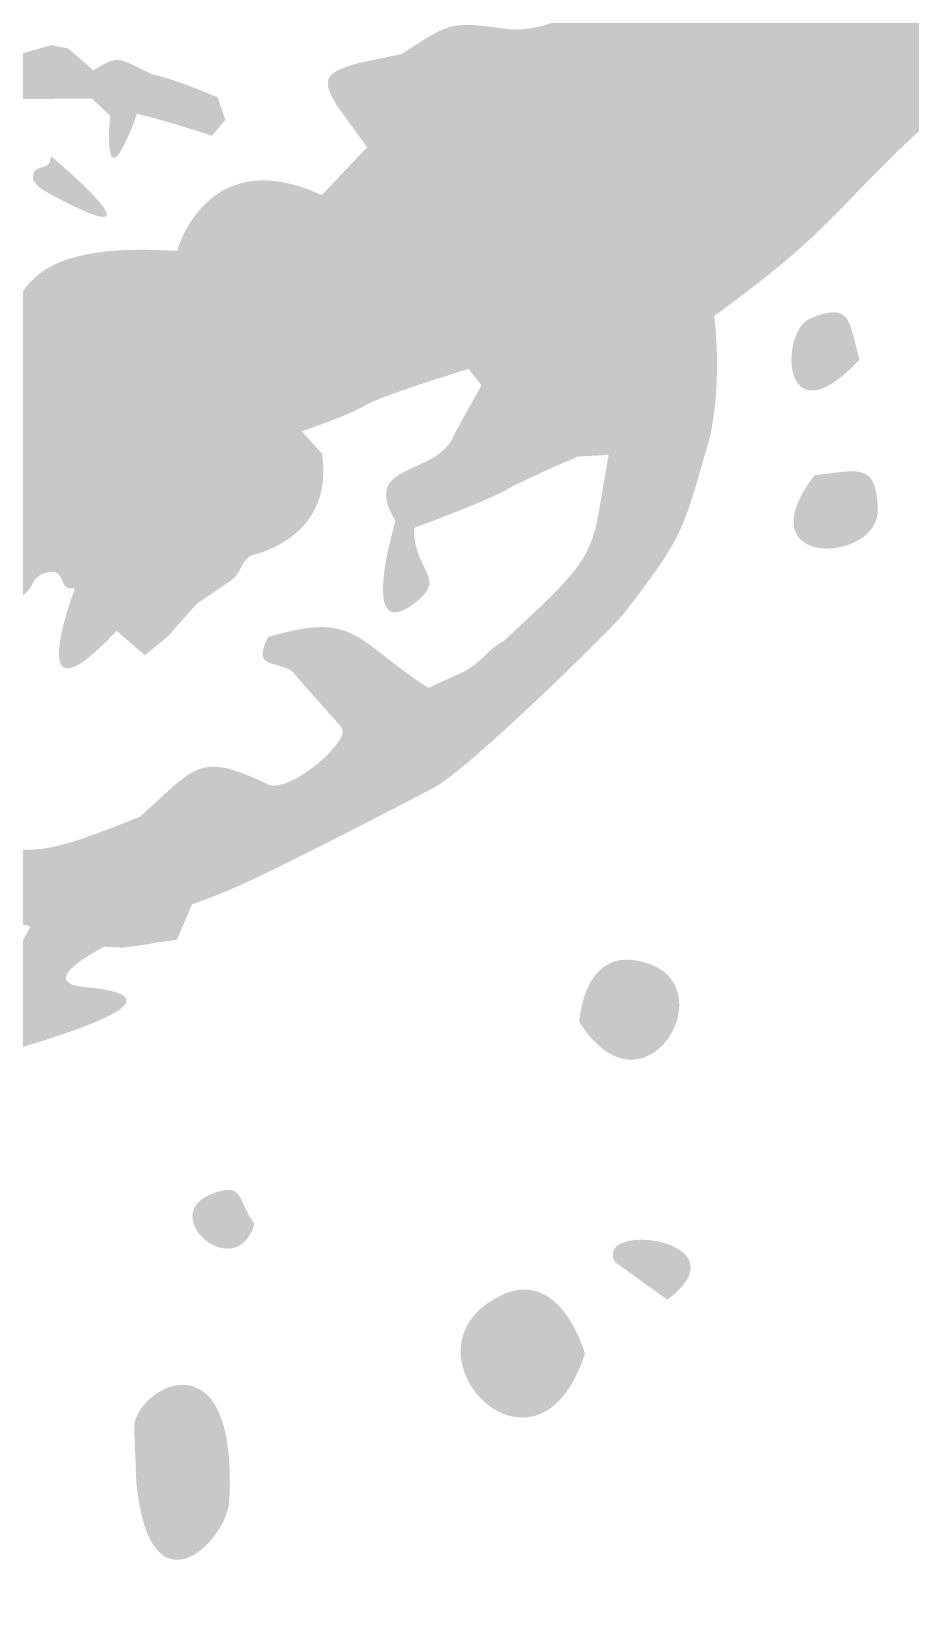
# Model space of a CAD drawing. Header units: millimetres. Extents: x 1061 to 1250, y 28 to 134.
# Drawn here: x 1223.41 to 1231.37, y 76.16 to 90.55 of the extents above; entities that cross this region are included whole.
import ezdxf

# ---------------------------------------------------------------- set-up
doc = ezdxf.new("R2010")
doc.units = ezdxf.units.MM

msp = doc.modelspace()

# ---------------------------------------------------------------- hatches: boundary and pattern name
at = {"true_color": 0x080808, "transparency": 33554687}
h = msp.add_hatch(color=18, dxfattribs=at)
edge = h.paths.add_edge_path(flags=0)
edge.add_spline(control_points=[(1235.482, 94.589), (1235.433, 94.491), (1235.268, 94.494), (1235.219, 94.397), (1235.071, 94.099), (1235.579, 93.414), (1234.766, 91.715), (1233.37, 91.349), (1233.503, 91.093), (1232.213, 90.453), (1232.179, 90.42), (1231.978, 90.219), (1231.831, 89.996), (1230.673, 88.998), (1230.813, 88.863), (1229.59, 87.978), (1229.59, 87.978), (1228.819, 87.794), (1228.819, 87.794), (1228.817, 87.793), (1228.819, 87.794), (1227.831, 87.094), (1227.831, 87.094), (1227.756, 86.874), (1227.756, 86.874), (1227.756, 86.874), (1227.793, 86.449), (1227.793, 86.449), (1227.718, 86.421), (1227.756, 86.385), (1226.87, 86.057), (1226.87, 86.057), (1226.703, 86.12), (1226.703, 86.12), (1226.38, 86.666), (1227.067, 86.51), (1227.232, 86.893), (1227.257, 86.951), (1227.462, 87.314), (1227.482, 87.35), (1227.482, 87.35), (1227.364, 87.498), (1227.364, 87.498), (1226.594, 87.258), (1226.49, 87.2), (1226.419, 87.162), (1226.377, 87.138), (1226.249, 87.068), (1225.855, 86.933), (1225.855, 86.933), (1225.397, 86.804), (1225.397, 86.804), (1224.914, 86.747), (1224.96, 86.698), (1224.544, 86.433), (1223.659, 85.872), (1223.495, 86.764), (1222.57, 86.288), (1221.445, 85.92), (1221.389, 86.215), (1220.268, 85.78), (1220.085, 85.773), (1219.085, 85.735), (1218.069, 85.131), (1218.053, 85.1), (1218.068, 85.12), (1217.814, 84.897), (1217.814, 84.897), (1217.484, 84.906), (1217.484, 84.906), (1217.484, 84.906), (1217.316, 85.061), (1217.316, 85.061), (1217.384, 85.667), (1217.499, 85.597), (1217.803, 86.113), (1217.803, 86.113), (1217.993, 86.206), (1217.993, 86.206), (1217.993, 86.206), (1218.07, 86.449), (1218.07, 86.449), (1218.224, 86.711), (1218.18, 86.746), (1218.477, 86.835), (1219.041, 87.004), (1218.685, 87.6), (1219.251, 87.53), (1219.251, 87.53), (1219.466, 86.908), (1219.466, 86.908), (1219.102, 86.532), (1218.747, 86.45), (1219.14, 86.277), (1219.299, 86.208), (1219.289, 86.281), (1219.787, 86.563), (1220.328, 86.842), (1220.358, 86.761), (1220.767, 87.243), (1221.134, 87.676), (1221.389, 86.946), (1223.039, 87.809), (1223.391, 87.993), (1223.103, 88.67), (1224.723, 88.567), (1225.475, 88.423), (1225.452, 88.583), (1226.036, 89.073), (1226.036, 89.073), (1226.446, 89.506), (1226.446, 89.506), (1226.82, 89.828), (1226.759, 89.86), (1226.757, 90.35), (1227.184, 90.62), (1227.178, 90.654), (1227.686, 90.58), (1228.288, 90.492), (1228.993, 91.209), (1229.301, 91.29), (1229.477, 91.204), (1229.448, 91.041), (1229.988, 91.231), (1230.533, 91.424), (1229.938, 91.487), (1229.521, 91.9), (1229.669, 92.469), (1229.591, 92.508), (1229.809, 92.598), (1230.44, 92.857), (1230.67, 92.908), (1230.772, 92.206), (1230.914, 91.228), (1230.953, 92.655), (1232.127, 93.396), (1232.19, 93.363), (1232.455, 93.224), (1232.949, 93.06), (1232.949, 93.06), (1233.11, 93.406), (1233.11, 93.406), (1233.11, 93.406), (1233.243, 93.463), (1233.243, 93.463), (1233.547, 93.739), (1233.551, 93.71), (1233.724, 94.113), (1234.455, 93.882), (1234.422, 94.164), (1234.783, 94.839), (1235.085, 95.403), (1235.456, 94.643), (1235.482, 94.589)], knot_values=[0, 0, 0, 0, 1, 1, 1, 2, 2, 2, 3, 3, 3, 4, 4, 4, 5, 5, 5, 6, 6, 6, 7, 7, 7, 8, 8, 8, 9, 9, 9, 10, 10, 10, 11, 11, 11, 12, 12, 12, 13, 13, 13, 14, 14, 14, 15, 15, 15, 16, 16, 16, 17, 17, 17, 18, 18, 18, 19, 19, 19, 20, 20, 20, 21, 21, 21, 22, 22, 22, 23, 23, 23, 24, 24, 24, 25, 25, 25, 26, 26, 26, 27, 27, 27, 28, 28, 28, 29, 29, 29, 30, 30, 30, 31, 31, 31, 32, 32, 32, 33, 33, 33, 34, 34, 34, 35, 35, 35, 36, 36, 36, 37, 37, 37, 38, 38, 38, 39, 39, 39, 40, 40, 40, 41, 41, 41, 42, 42, 42, 43, 43, 43, 44, 44, 44, 45, 45, 45, 46, 46, 46, 47, 47, 47, 48, 48, 48, 49, 49, 49, 50, 50, 50, 51, 51, 51, 51], degree=3, periodic=1)
h = msp.add_hatch(color=18, dxfattribs=at)
edge = h.paths.add_edge_path(flags=0)
edge.add_spline(control_points=[(1223.582, 90.431), (1223.736, 90.215), (1223.703, 90.203), (1223.918, 90.076), (1223.918, 90.076), (1223.953, 89.947), (1223.953, 89.947), (1223.953, 89.947), (1223.241, 89.942), (1223.241, 89.942), (1223.241, 89.942), (1222.667, 89.799), (1222.667, 89.799), (1222.469, 90.008), (1222.413, 89.961), (1222.419, 90.25), (1223.029, 90.264), (1223.009, 90.265), (1223.582, 90.431)], knot_values=[0, 0, 0, 0, 1, 1, 1, 2, 2, 2, 3, 3, 3, 4, 4, 4, 5, 5, 5, 6, 6, 6, 6], degree=3, periodic=1)
h = msp.add_hatch(color=18, dxfattribs=at)
edge = h.paths.add_edge_path(flags=0)
edge.add_spline(control_points=[(1223.582, 90.431), (1223.582, 90.431), (1223.736, 90.402), (1223.736, 90.402), (1223.736, 90.402), (1223.969, 90.202), (1223.969, 90.202), (1223.969, 90.202), (1223.918, 90.076), (1223.918, 90.076), (1223.703, 90.203), (1223.736, 90.215), (1223.582, 90.431)], knot_values=[0, 0, 0, 0, 1, 1, 1, 2, 2, 2, 3, 3, 3, 4, 4, 4, 4], degree=3, periodic=1)
h = msp.add_hatch(color=18, dxfattribs=at)
edge = h.paths.add_edge_path(flags=0)
edge.add_spline(control_points=[(1223.969, 90.202), (1224.21, 90.362), (1224.207, 90.297), (1224.497, 90.168), (1224.422, 89.867), (1224.431, 89.89), (1224.422, 89.867), (1224.406, 89.823), (1224.381, 89.867), (1224.36, 89.81), (1224.36, 89.81), (1224.117, 89.792), (1224.117, 89.792), (1224.117, 89.792), (1223.953, 89.947), (1223.953, 89.947), (1223.953, 89.947), (1223.918, 90.076), (1223.918, 90.076), (1223.918, 90.076), (1223.969, 90.202), (1223.969, 90.202)], knot_values=[0, 0, 0, 0, 1, 1, 1, 2, 2, 2, 3, 3, 3, 4, 4, 4, 5, 5, 5, 6, 6, 6, 7, 7, 7, 7], degree=3, periodic=1)
h = msp.add_hatch(color=18, dxfattribs=at)
edge = h.paths.add_edge_path(flags=0)
edge.add_spline(control_points=[(1226.373, 90.27), (1226.369, 90.01), (1226.356, 90.034), (1226.182, 89.87), (1226.009, 90.134), (1226.083, 90.189), (1226.373, 90.27)], knot_values=[0, 0, 0, 0, 1, 1, 1, 2, 2, 2, 2], degree=3, periodic=1)
h = msp.add_hatch(color=18, dxfattribs=at)
edge = h.paths.add_edge_path(flags=0)
edge.add_spline(control_points=[(1226.757, 90.35), (1226.759, 89.86), (1226.82, 89.828), (1226.446, 89.506), (1226.446, 89.506), (1226.182, 89.87), (1226.182, 89.87), (1226.356, 90.034), (1226.369, 90.01), (1226.373, 90.27), (1226.373, 90.27), (1226.757, 90.35), (1226.757, 90.35)], knot_values=[0, 0, 0, 0, 1, 1, 1, 2, 2, 2, 3, 3, 3, 4, 4, 4, 4], degree=3, periodic=1)
h = msp.add_hatch(color=18, dxfattribs=at)
edge = h.paths.add_edge_path(flags=0)
edge.add_spline(control_points=[(1224.497, 90.168), (1224.747, 90.11), (1225.047, 89.976), (1225.093, 89.956), (1225.093, 89.956), (1225.162, 89.754), (1225.162, 89.754), (1225.162, 89.754), (1225.042, 89.611), (1225.042, 89.611), (1224.396, 89.816), (1224.414, 89.79), (1224.36, 89.81), (1224.381, 89.867), (1224.406, 89.823), (1224.422, 89.867), (1224.431, 89.89), (1224.422, 89.867), (1224.497, 90.168)], knot_values=[0, 0, 0, 0, 1, 1, 1, 2, 2, 2, 3, 3, 3, 4, 4, 4, 5, 5, 5, 6, 6, 6, 6], degree=3, periodic=1)
h = msp.add_hatch(color=18, dxfattribs=at)
edge = h.paths.add_edge_path(flags=0)
edge.add_spline(control_points=[(1227.947, 89.805), (1227.589, 89.747), (1227.841, 90.218), (1227.979, 90.049), (1227.992, 90.034), (1227.979, 90.049), (1227.947, 89.805)], knot_values=[0, 0, 0, 0, 1, 1, 1, 2, 2, 2, 2], degree=3, periodic=1)
h = msp.add_hatch(color=18, dxfattribs=at)
edge = h.paths.add_edge_path(flags=0)
edge.add_spline(control_points=[(1224.117, 89.792), (1224.117, 89.792), (1224.36, 89.81), (1224.36, 89.81), (1224.358, 89.79), (1224.052, 88.931), (1224.117, 89.792)], knot_values=[0, 0, 0, 0, 1, 1, 1, 2, 2, 2, 2], degree=3, periodic=1)
h = msp.add_hatch(color=18, dxfattribs=at)
edge = h.paths.add_edge_path(flags=0)
edge.add_spline(control_points=[(1226.036, 89.073), (1225.452, 88.583), (1225.475, 88.423), (1224.723, 88.567), (1224.759, 88.675), (1225.045, 89.528), (1226.036, 89.073)], knot_values=[0, 0, 0, 0, 1, 1, 1, 2, 2, 2, 2], degree=3, periodic=1)
h = msp.add_hatch(color=18, dxfattribs=at)
edge = h.paths.add_edge_path(flags=0)
edge.add_spline(control_points=[(1223.58, 89.425), (1223.603, 89.411), (1224.717, 88.467), (1223.572, 89.083), (1223.419, 89.165), (1223.42, 89.217), (1223.42, 89.234), (1223.424, 89.379), (1223.576, 89.263), (1223.58, 89.425)], knot_values=[0, 0, 0, 0, 1, 1, 1, 2, 2, 2, 3, 3, 3, 3], degree=3, periodic=1)
h = msp.add_hatch(color=18, dxfattribs=at)
edge = h.paths.add_edge_path(flags=0)
edge.add_spline(control_points=[(1230.905, 87.58), (1230.193, 86.823), (1230.178, 87.84), (1230.462, 87.956), (1230.83, 88.105), (1230.808, 87.943), (1230.905, 87.58)], knot_values=[0, 0, 0, 0, 1, 1, 1, 2, 2, 2, 2], degree=3, periodic=1)
h = msp.add_hatch(color=18, dxfattribs=at)
edge = h.paths.add_edge_path(flags=0)
edge.add_spline(control_points=[(1229.59, 87.978), (1229.66, 87.388), (1229.568, 86.956), (1229.549, 86.869), (1229.549, 86.869), (1229.329, 86.879), (1229.329, 86.879), (1228.735, 86.945), (1228.957, 87.192), (1228.819, 87.794), (1228.819, 87.794), (1229.59, 87.978), (1229.59, 87.978)], knot_values=[0, 0, 0, 0, 1, 1, 1, 2, 2, 2, 3, 3, 3, 4, 4, 4, 4], degree=3, periodic=1)
h = msp.add_hatch(color=18, dxfattribs=at)
edge = h.paths.add_edge_path(flags=0)
edge.add_spline(control_points=[(1228.819, 87.794), (1228.957, 87.192), (1228.735, 86.945), (1229.329, 86.879), (1229.329, 86.879), (1229.549, 86.869), (1229.549, 86.869), (1229.295, 86.002), (1229.324, 86.002), (1228.772, 85.282), (1228.679, 85.162), (1227.355, 83.854), (1227.034, 83.695), (1226.483, 83.934), (1226.699, 84.104), (1227, 84.608), (1227.34, 84.765), (1227.315, 84.75), (1227.34, 84.765), (1227.533, 84.881), (1227.485, 84.915), (1227.689, 85.037), (1227.689, 85.037), (1227.975, 85.305), (1227.975, 85.305), (1228.573, 85.87), (1228.485, 85.926), (1228.634, 86.719), (1228.512, 86.877), (1228.498, 86.796), (1228.35, 86.703), (1228.31, 86.674), (1228.308, 86.696), (1227.793, 86.449), (1227.793, 86.449), (1227.756, 86.874), (1227.756, 86.874), (1227.756, 86.874), (1227.831, 87.094), (1227.831, 87.094), (1228.819, 87.794), (1228.817, 87.793), (1228.819, 87.794)], knot_values=[0, 0, 0, 0, 1, 1, 1, 2, 2, 2, 3, 3, 3, 4, 4, 4, 5, 5, 5, 6, 6, 6, 7, 7, 7, 8, 8, 8, 9, 9, 9, 10, 10, 10, 11, 11, 11, 12, 12, 12, 13, 13, 13, 14, 14, 14, 14], degree=3, periodic=1)
h = msp.add_hatch(color=18, dxfattribs=at)
edge = h.paths.add_edge_path(flags=0)
edge.add_spline(control_points=[(1225.855, 86.933), (1225.855, 86.933), (1226.039, 86.727), (1226.039, 86.727), (1226.15, 85.993), (1225.475, 85.826), (1225.388, 85.805), (1225.388, 85.805), (1225.262, 86.071), (1225.262, 86.071), (1225.469, 86.421), (1225.543, 86.404), (1225.397, 86.804), (1225.397, 86.804), (1225.855, 86.933), (1225.855, 86.933)], knot_values=[0, 0, 0, 0, 1, 1, 1, 2, 2, 2, 3, 3, 3, 4, 4, 4, 5, 5, 5, 5], degree=3, periodic=1)
h = msp.add_hatch(color=18, dxfattribs=at)
edge = h.paths.add_edge_path(flags=0)
edge.add_spline(control_points=[(1225.397, 86.804), (1225.543, 86.404), (1225.469, 86.421), (1225.262, 86.071), (1224.725, 85.829), (1224.39, 85.672), (1224.909, 85.374), (1224.909, 85.374), (1224.832, 85.291), (1224.832, 85.291), (1224.832, 85.291), (1224.638, 85.071), (1224.638, 85.071), (1224.638, 85.071), (1224.432, 84.904), (1224.432, 84.904), (1224.432, 84.904), (1224.176, 85.125), (1224.176, 85.125), (1224.329, 85.535), (1224.198, 85.695), (1223.8, 85.511), (1223.64, 85.482), (1223.725, 85.686), (1223.564, 85.657), (1223.359, 85.619), (1223.469, 85.485), (1223.25, 85.411), (1223.191, 85.391), (1222.62, 86.215), (1222.57, 86.288), (1223.495, 86.764), (1223.659, 85.872), (1224.544, 86.433), (1224.96, 86.698), (1224.914, 86.747), (1225.397, 86.804)], knot_values=[0, 0, 0, 0, 1, 1, 1, 2, 2, 2, 3, 3, 3, 4, 4, 4, 5, 5, 5, 6, 6, 6, 7, 7, 7, 8, 8, 8, 9, 9, 9, 10, 10, 10, 11, 11, 11, 12, 12, 12, 12], degree=3, periodic=1)
h = msp.add_hatch(color=18, dxfattribs=at)
edge = h.paths.add_edge_path(flags=0)
edge.add_spline(control_points=[(1228.35, 86.703), (1228.498, 86.796), (1228.512, 86.877), (1228.634, 86.719), (1228.634, 86.719), (1228.35, 86.703), (1228.35, 86.703)], knot_values=[0, 0, 0, 0, 1, 1, 1, 2, 2, 2, 2], degree=3, periodic=1)
h = msp.add_hatch(color=18, dxfattribs=at)
edge = h.paths.add_edge_path(flags=0)
edge.add_spline(control_points=[(1230.499, 86.535), (1230.908, 86.58), (1231.054, 86.652), (1231.072, 86.233), (1231.093, 85.731), (1229.842, 85.678), (1230.499, 86.535)], knot_values=[0, 0, 0, 0, 1, 1, 1, 2, 2, 2, 2], degree=3, periodic=1)
h = msp.add_hatch(color=18, dxfattribs=at)
edge = h.paths.add_edge_path(flags=0)
edge.add_spline(control_points=[(1225.262, 86.071), (1225.262, 86.071), (1225.388, 85.805), (1225.388, 85.805), (1225.273, 85.71), (1225.331, 85.68), (1225.217, 85.585), (1225.193, 85.566), (1225.217, 85.585), (1224.909, 85.374), (1224.39, 85.672), (1224.725, 85.829), (1225.262, 86.071)], knot_values=[0, 0, 0, 0, 1, 1, 1, 2, 2, 2, 3, 3, 3, 4, 4, 4, 4], degree=3, periodic=1)
h = msp.add_hatch(color=18, dxfattribs=at)
edge = h.paths.add_edge_path(flags=0)
edge.add_spline(control_points=[(1226.703, 86.12), (1226.703, 86.12), (1226.87, 86.057), (1226.87, 86.057), (1226.866, 85.657), (1227.179, 85.611), (1226.883, 85.381), (1226.367, 84.98), (1226.685, 86.062), (1226.703, 86.12)], knot_values=[0, 0, 0, 0, 1, 1, 1, 2, 2, 2, 3, 3, 3, 3], degree=3, periodic=1)
h = msp.add_hatch(color=18, dxfattribs=at)
edge = h.paths.add_edge_path(flags=0)
edge.add_spline(control_points=[(1223.8, 85.511), (1224.198, 85.695), (1224.329, 85.535), (1224.176, 85.125), (1223.305, 84.192), (1223.785, 85.47), (1223.8, 85.511)], knot_values=[0, 0, 0, 0, 1, 1, 1, 2, 2, 2, 2], degree=3, periodic=1)
h = msp.add_hatch(color=18, dxfattribs=at)
edge = h.paths.add_edge_path(flags=0)
edge.add_spline(control_points=[(1225.548, 85.069), (1226.348, 85.301), (1226.31, 85.059), (1227, 84.608), (1226.699, 84.104), (1226.483, 83.934), (1227.034, 83.695), (1225.164, 82.72), (1225.153, 82.76), (1224.859, 82.646), (1224.376, 82.794), (1224.396, 82.786), (1224.375, 82.797), (1224.786, 83.008), (1224.747, 83.169), (1224.387, 83.44), (1224.895, 83.892), (1224.919, 84.039), (1225.547, 83.734), (1225.736, 83.642), (1226.29, 84.122), (1226.22, 84.238), (1226.191, 84.285), (1226.187, 84.276), (1225.773, 84.751), (1225.773, 84.751), (1225.548, 85.069), (1225.548, 85.069)], knot_values=[0, 0, 0, 0, 1, 1, 1, 2, 2, 2, 3, 3, 3, 4, 4, 4, 5, 5, 5, 6, 6, 6, 7, 7, 7, 8, 8, 8, 9, 9, 9, 9], degree=3, periodic=1)
h = msp.add_hatch(color=18, dxfattribs=at)
edge = h.paths.add_edge_path(flags=0)
edge.add_spline(control_points=[(1225.548, 85.069), (1225.548, 85.069), (1225.773, 84.751), (1225.773, 84.751), (1225.632, 84.867), (1225.398, 84.764), (1225.548, 85.069)], knot_values=[0, 0, 0, 0, 1, 1, 1, 2, 2, 2, 2], degree=3, periodic=1)
h = msp.add_hatch(color=18, dxfattribs=at)
edge = h.paths.add_edge_path(flags=0)
edge.add_spline(control_points=[(1221.574, 84.006), (1221.863, 83.536), (1221.891, 83.57), (1222.405, 83.354), (1223.406, 83.058), (1223.416, 83.058), (1224.387, 83.44), (1224.747, 83.169), (1224.786, 83.008), (1224.375, 82.797), (1224.298, 82.765), (1224.306, 82.775), (1223.396, 82.444), (1221.284, 83.124), (1221.357, 83.348), (1221.282, 83.738), (1221.282, 83.738), (1221.574, 84.006), (1221.574, 84.006)], knot_values=[0, 0, 0, 0, 1, 1, 1, 2, 2, 2, 3, 3, 3, 4, 4, 4, 5, 5, 5, 6, 6, 6, 6], degree=3, periodic=1)
h = msp.add_hatch(color=18, dxfattribs=at)
edge = h.paths.add_edge_path(flags=0)
edge.add_spline(control_points=[(1224.375, 82.797), (1224.396, 82.786), (1224.376, 82.794), (1224.859, 82.646), (1224.859, 82.646), (1224.723, 82.326), (1224.723, 82.326), (1224.723, 82.326), (1224.558, 82.304), (1224.558, 82.304), (1224.558, 82.304), (1224.394, 82.275), (1224.394, 82.275), (1224.394, 82.275), (1224.229, 82.255), (1224.229, 82.255), (1224.229, 82.255), (1224.065, 82.263), (1224.065, 82.263), (1224.036, 82.248), (1223.426, 81.938), (1223.892, 81.897), (1225.065, 81.795), (1223.114, 81.313), (1223.078, 81.273), (1222.396, 80.531), (1222.445, 80.497), (1221.926, 80.127), (1221.926, 80.127), (1221.762, 79.987), (1221.762, 79.987), (1221.762, 79.987), (1221.597, 79.82), (1221.597, 79.82), (1221.597, 79.82), (1221.433, 79.643), (1221.433, 79.643), (1221.433, 79.643), (1221.268, 79.549), (1221.268, 79.549), (1221.268, 79.549), (1221.104, 79.435), (1221.104, 79.435), (1221.104, 79.435), (1220.939, 79.307), (1220.939, 79.307), (1220.939, 79.307), (1220.775, 79.147), (1220.775, 79.147), (1220.775, 79.147), (1220.532, 79.306), (1220.532, 79.306), (1222.699, 81.552), (1222.777, 81.661), (1222.941, 81.892), (1223.27, 82.252), (1223.28, 82.223), (1223.396, 82.444), (1224.306, 82.775), (1224.298, 82.765), (1224.375, 82.797)], knot_values=[0, 0, 0, 0, 1, 1, 1, 2, 2, 2, 3, 3, 3, 4, 4, 4, 5, 5, 5, 6, 6, 6, 7, 7, 7, 8, 8, 8, 9, 9, 9, 10, 10, 10, 11, 11, 11, 12, 12, 12, 13, 13, 13, 14, 14, 14, 15, 15, 15, 16, 16, 16, 17, 17, 17, 18, 18, 18, 19, 19, 19, 20, 20, 20, 20], degree=3, periodic=1)
h = msp.add_hatch(color=18, dxfattribs=at)
edge = h.paths.add_edge_path(flags=0)
edge.add_spline(control_points=[(1228.368, 81.581), (1228.373, 81.648), (1228.43, 82.325), (1229.018, 82.102), (1229.664, 81.857), (1228.949, 80.665), (1228.368, 81.581)], knot_values=[0, 0, 0, 0, 1, 1, 1, 2, 2, 2, 2], degree=3, periodic=1)
h = msp.add_hatch(color=18, dxfattribs=at)
edge = h.paths.add_edge_path(flags=0)
edge.add_spline(control_points=[(1225.425, 79.75), (1225.254, 79.189), (1224.517, 79.846), (1225.06, 80.032), (1225.328, 80.124), (1225.26, 79.988), (1225.425, 79.75)], knot_values=[0, 0, 0, 0, 1, 1, 1, 2, 2, 2, 2], degree=3, periodic=1)
h = msp.add_hatch(color=18, dxfattribs=at)
edge = h.paths.add_edge_path(flags=0)
edge.add_spline(control_points=[(1229.165, 79.065), (1229.165, 79.065), (1228.69, 79.407), (1228.69, 79.407), (1228.495, 79.785), (1229.893, 79.609), (1229.165, 79.065)], knot_values=[0, 0, 0, 0, 1, 1, 1, 2, 2, 2, 2], degree=3, periodic=1)
h = msp.add_hatch(color=18, dxfattribs=at)
edge = h.paths.add_edge_path(flags=0)
edge.add_spline(control_points=[(1228.419, 78.575), (1227.994, 77.27), (1226.772, 78.509), (1227.542, 79.037), (1228.15, 79.455), (1228.395, 78.652), (1228.419, 78.575)], knot_values=[0, 0, 0, 0, 1, 1, 1, 2, 2, 2, 2], degree=3, periodic=1)
h = msp.add_hatch(color=18, dxfattribs=at)
edge = h.paths.add_edge_path(flags=0)
edge.add_spline(control_points=[(1224.355, 77.414), (1224.337, 77.872), (1224.336, 77.869), (1224.336, 77.909), (1224.333, 78.25), (1225.277, 78.815), (1225.198, 77.246), (1225.18, 76.884), (1224.475, 76.162), (1224.355, 77.414)], knot_values=[0, 0, 0, 0, 1, 1, 1, 2, 2, 2, 3, 3, 3, 3], degree=3, periodic=1)

doc.saveas('drawing.dxf')
